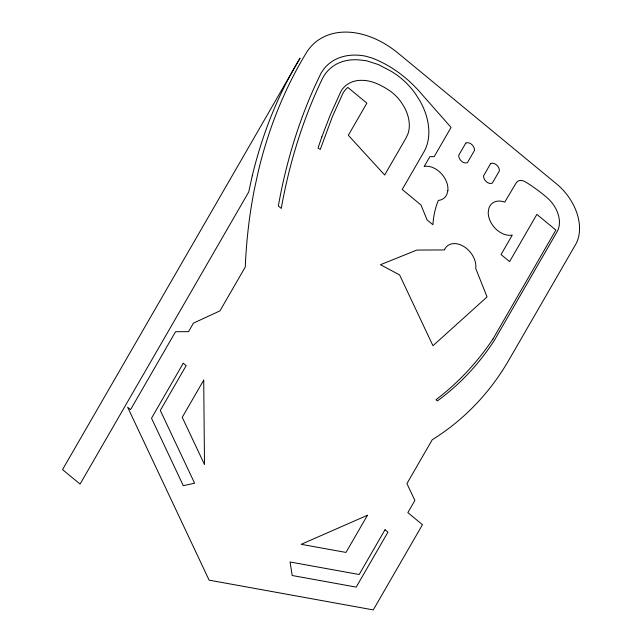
<?xml version="1.0" encoding="UTF-8"?>
<svg xmlns="http://www.w3.org/2000/svg" width="642" height="642" viewBox="0 0 642 642"><rect width="100%" height="100%" fill="white"/><g stroke="black" fill="none" stroke-linecap="round" stroke-linejoin="round"><path stroke-width="0.96" d="M492.984 338.984L555.868 230.069L536.864 214.388L509.596 261.615L501.041 254.553L512.284 235.076A19.252 13.651 49.8 0 1 488.225 212.277L488.859 208.321A19.252 13.651 49.8 0 1 504.756 202.102L516.184 182.898A9.437 6.693 49.8 0 1 525.421 181.855L526.127 182.288A136.505 96.798 49.8 0 1 546.703 197.343A27.429 19.453 49.8 0 1 557.336 231.272L494.468 340.156A447.554 317.357 49.8 0 1 437.403 400.897L435.998 399.741L441.166 395.697A498.906 353.766 49.8 0 0 492.984 338.984M252.258 175.852L248.727 191.966L80.081 484.076L62.531 469.599L300.079 58.157A686.418 486.732 49.8 0 0 252.258 175.852M258.477 170.587L254.401 189.173A686.418 486.732 49.8 0 0 245.26 267.04L219.957 310.864L193.443 323.135L188.523 331.657L175.539 331.721L130.559 409.628L127.63 407.213L209.115 580.151L373.275 609.9L422.468 524.691L407.847 512.629L414.876 500.455L406.932 483.587L432.226 439.762A444.601 315.262 49.8 0 0 509.194 359.52L574.879 245.75A48.367 34.299 49.8 0 0 555.137 182.737L397.221 52.435A82.296 58.358 49.8 0 0 306.298 52.893A686.418 486.732 49.8 0 0 258.477 170.587M447.867 190.626L446.88 194.39A19.252 13.651 49.8 0 1 438.326 200.432A109.662 77.762 49.8 0 0 432.933 224.732L427.082 219.909L420.992 204.983L402.213 189.486L423.977 151.793A58.502 41.489 49.8 0 0 420.077 101.099L415.414 93.74A58.502 41.489 49.8 0 0 389.951 70.604L378.371 64.569L366.614 60.789L360.876 60.099A65.492 46.441 49.8 0 0 321.562 80.386A794.25 563.194 49.8 0 0 281.268 208.417L278.339 206.01A794.25 563.194 49.8 0 1 313.689 88.756L321.032 73.092L324.499 68.148A70.805 50.204 49.8 0 1 365.788 56.207L371.887 57.973A96.798 68.638 49.8 0 1 422.011 94.454L451.069 127.421L434.209 156.64L429.875 156.656L424.177 166.535L425.14 166.278A19.252 13.651 49.8 0 1 447.867 190.626M444.673 249.329L444.489 249.939L416.81 250.075L380.457 264.713L399.589 274.912L432.957 345.741L487.053 296.925L475.722 268.436A19.252 13.651 49.8 0 0 463.885 246.552A19.252 13.651 49.8 0 0 444.673 249.329M321.843 136.89L318.023 148.053L320.246 149.498L332.404 116.611L342.988 93.146A39.619 28.096 49.8 0 1 347.41 87.834L347.892 87.472L366.879 103.137L348.325 135.277L384.67 175.009L406.113 137.87L408.015 133.672A35.342 25.062 49.8 0 0 404.027 106.652L401.21 102.206A35.342 25.062 49.8 0 0 390.127 90.987C381.813 85.514 372.537 80.483 362.353 80.346A42.38 30.046 49.8 0 0 340.894 91.413L330.221 115.062L321.843 136.89M183.243 363.244L151.512 418.207L183.291 485.665L194.606 483.225L160.315 410.439L186.164 365.651L183.243 363.244M203.715 380.128L182.248 417.308L204.501 464.527L203.715 380.128M465.747 143.126L458.725 155.3A6.26 4.438 49.8 0 0 461.702 161.359A6.26 4.438 49.8 0 0 467.496 162.538L474.526 150.364A6.26 4.438 49.8 0 0 471.541 144.314A6.26 4.438 49.8 0 0 465.747 143.126M490.608 163.638L483.578 175.812A6.26 4.438 49.8 0 0 486.564 181.863A6.26 4.438 49.8 0 0 492.35 183.05L499.38 170.876A6.26 4.438 49.8 0 0 496.402 164.825A6.26 4.438 49.8 0 0 490.608 163.638M367.473 515.253L346.006 552.433L301.186 544.312L367.473 515.253M385.015 529.73L359.167 574.51L290.072 561.991L292.174 575.505L356.206 587.109L387.945 532.146L385.015 529.73"/></g></svg>
